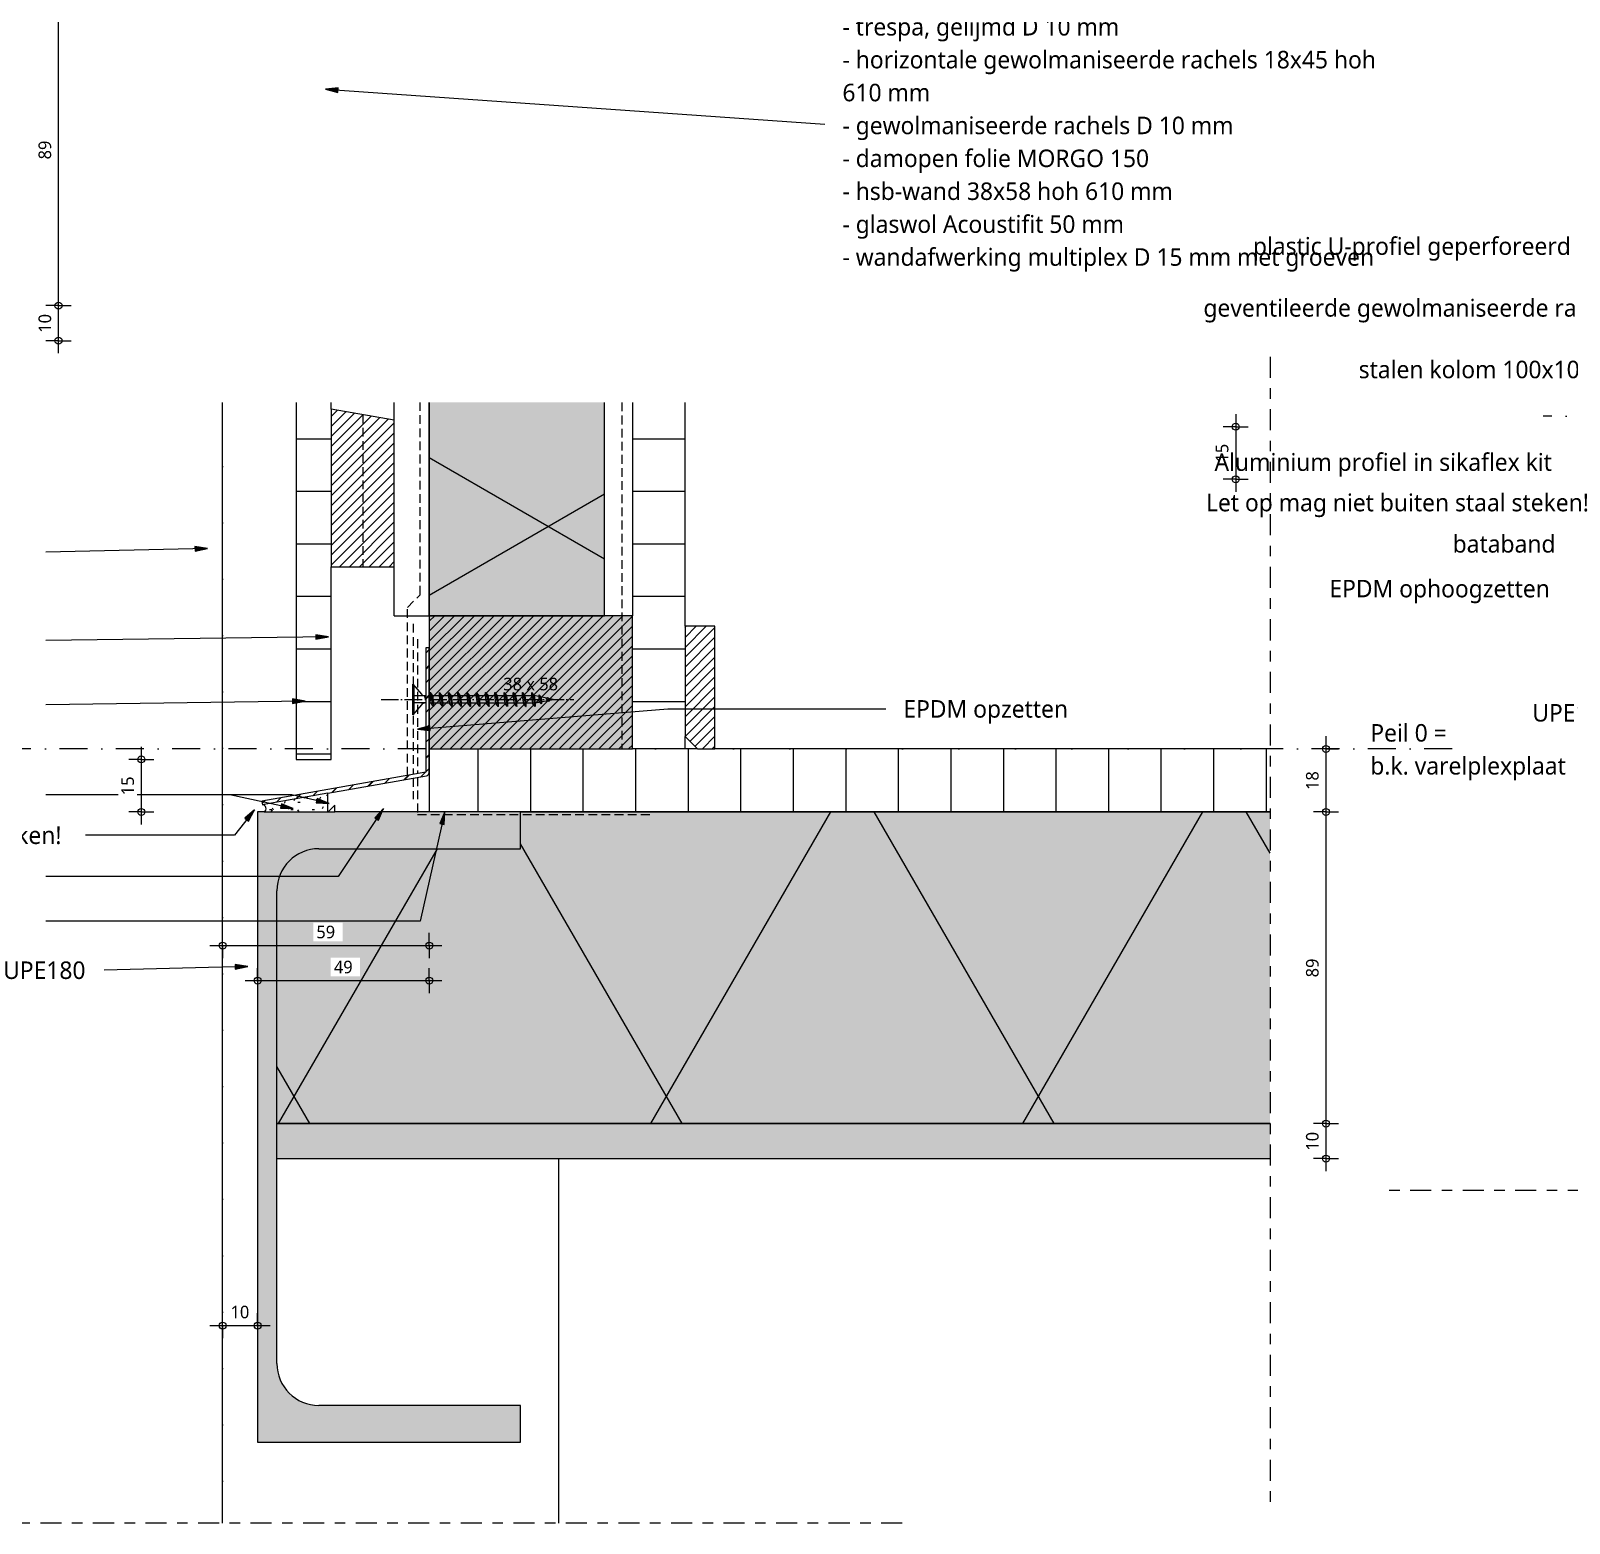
# Model space of a CAD drawing. Header units: millimetres. Extents: x 2457 to 4349, y 3067 to 7524.
# Drawn here: x 3232.3 to 3671.5, y 6410.3 to 6836.5 of the extents above; entities that cross this region are included whole.
import ezdxf

# ---------------------------------------------------------------- set-up
doc = ezdxf.new("R2010")
doc.units = ezdxf.units.MM
for name, pattern in [('MV_center', [15, 6, -3, 3, -3]), ('MV_hartlijn_staal', [6.6, 5, -0.8, 0, -0.8]), ('MV_hidden', [3.75, 2.5, -1.25]), ('MV_stramien', [16, 8, -4, 0, -4])]:
    doc.linetypes.add(name, pattern=pattern)
for name, color, linetype, lineweight in [('A-ANNO-DIMS', 211, 'Continuous', 13), ('A-ANNO-DIMS-2', 211, 'Continuous', 13), ('A-ANNO-NOTE', 131, 'Continuous', 18), ('A-DETL', 90, 'Continuous', 13), ('A-DETL-GENF', 92, 'Continuous', 18), ('A-DETL-MEDM', 33, 'Continuous', 25), ('G-ANNO-TEXT', 231, 'Continuous', 13)]:
    doc.layers.add(name, color=color, linetype=linetype, lineweight=lineweight)
doc.styles.add('Segoe UI_1', font='segoeui.ttf', dxfattribs={"height": 3.6})
doc.styles.add('Segoe UI_3', font='segoeui.ttf', dxfattribs={"height": 5})
doc.dimstyles.new('1_8_mm', dxfattribs={"dimscale": 304.8, "dimtxt": 3.77051, "dimasz": 0.006562, "dimexe": 0.011811, "dimexo": 0.0625, "dimgap": 0.003281, "dimtad": 1, "dimdec": 0, "dimzin": 0, "dimdsep": 46, "dimtxsty": 'Segoe UI_1', "dimblk1": 'DOTBLANK', "dimblk2": 'DOTBLANK', "dimsah": 1, "dimcen": 0.09, "dimdle": 0.011811, "dimazin": 0, "dimtfac": 1, "dimtdec": 4, "dimtix": 1, "dimtmove": 0, "dimatfit": 3, "dimfxl": 0.011811, "dimfxlon": 1, "dimtvp": 1, "dimtfill": 1, "dimtolj": 1, "dimtzin": 0, "dimarcsym": 2})
doc.dimstyles.new('1_8mm_continuous_mm', dxfattribs={"dimscale": 304.8, "dimtxt": 3.77051, "dimasz": 0.006562, "dimexe": 0.011811, "dimexo": 0.0625, "dimgap": 0.003281, "dimtad": 1, "dimdec": 0, "dimzin": 0, "dimdsep": 46, "dimtxsty": 'Segoe UI_1', "dimblk1": 'DOTBLANK', "dimblk2": 'DOTBLANK', "dimsah": 1, "dimcen": 0.09, "dimdle": 0.011811, "dimazin": 0, "dimtfac": 1, "dimtdec": 4, "dimtix": 1, "dimtmove": 0, "dimatfit": 3, "dimfxl": 0.011811, "dimfxlon": 1, "dimtvp": 1, "dimtfill": 1, "dimtolj": 1, "dimtzin": 0, "dimarcsym": 2})
pattern_1 = [(270, (0, 0), (-15, -9e-16), [])]
pattern_2 = [(45, (0, 0), (-1.41421356, 1.41421356), [])]

# ---------------------------------------------------------------- blocks, each defined once
blk = doc.blocks.new('42 isolatie - Type 1-3778954-Details Strandbaak Strandhuis 2_0')
at = {"layer": 'A-DETL-GENF'}
h = blk.add_hatch(color=256, dxfattribs=at)
h.paths.add_polyline_path([(0.28, 0.8), (61.21, 0.8), (61.21, 50.8), (0.28, 50.8)])
h.paths.add_polyline_path([(490.59, 50.8), (490.59, 0.8), (520.28, 0.8), (520.28, 50.8)])
at = {"layer": 'A-DETL-GENF', "lineweight": 13}
h = blk.add_hatch(dxfattribs=at)
h.set_pattern_fill('FP_12', color=256, style=0, pattern_type=2)
h.set_pattern_definition([(60, (0, 0), (-45.0333, 26), []), (120, (0, 0), (-45.0333, -26), [])])
h.paths.add_polyline_path([(0.28, 0.8), (61.21, 0.8), (61.21, 50.8), (0.28, 50.8)])
h.paths.add_polyline_path([(490.59, 50.8), (490.59, 0.8), (520.28, 0.8), (520.28, 50.8)])
at = {"layer": 'A-DETL-GENF'}
for p, q in [((61.21, 50.8), (0.28, 50.8)), ((0.28, 50.8), (0.28, 0.8)), ((61.21, 50.8), (0.28, 50.8)), ((520.28, 50.8), (490.59, 50.8)), ((520.28, 50.8), (490.59, 50.8)), ((520.28, 0.8), (520.28, 50.8)), ((0.28, 0.8), (61.21, 0.8)), ((0.28, 0.8), (61.21, 0.8)), ((490.59, 0.8), (520.28, 0.8)), ((490.59, 0.8), (520.28, 0.8))]:
    blk.add_line(p, q, dxfattribs=at)
blk = doc.blocks.new('42 isolatie - Type 1-V9-Details Strandbaak Strandhuis 2_0')
at = {"layer": 'A-DETL-GENF'}
blk.add_hatch(color=256, dxfattribs=at).paths.add_polyline_path([(4.28, 0.8), (287.78, 0.8), (287.78, 89.8), (73.78, 89.8), (73.78, 79.3), (16.28, 79.3), (14.7, 79.19), (13.17, 78.89), (11.69, 78.39), (10.28, 77.69), (8.97, 76.82), (7.79, 75.79), (6.76, 74.6), (5.89, 73.3), (5.19, 71.89), (4.69, 70.41), (4.38, 68.88), (4.28, 67.3), (4.28, 25.57)])
at = {"layer": 'A-DETL-GENF', "lineweight": 13}
h = blk.add_hatch(dxfattribs=at)
h.set_pattern_fill('FP_13', color=256, style=0, pattern_type=2)
h.set_pattern_definition([(60, (-357.56, 184.11), (-79.674, 46), []), (120, (-357.56, 184.11), (-79.674, -46), [])])
h.paths.add_polyline_path([(4.28, 0.8), (287.78, 0.8), (287.78, 89.8), (73.78, 89.8), (73.78, 79.3), (16.28, 79.3), (14.7, 79.19), (13.17, 78.89), (11.69, 78.39), (10.28, 77.69), (8.97, 76.82), (7.79, 75.79), (6.76, 74.6), (5.89, 73.3), (5.19, 71.89), (4.69, 70.41), (4.38, 68.88), (4.28, 67.3), (4.28, 25.57)])
at = {"layer": 'A-DETL-GENF'}
for p, q in [((287.78, 89.8), (73.78, 89.8)), ((4.28, 0.8), (287.78, 0.8))]:
    blk.add_line(p, q, dxfattribs=at)
blk = doc.blocks.new('00 plaatmateriaal1 - d_15 mm-3252159-Details Strandbaak Strandhuis 2_0')
at = {"layer": 'A-DETL-GENF', "lineweight": 13}
h = blk.add_hatch(dxfattribs=at)
h.set_pattern_fill('FP_1', color=256, style=0, pattern_type=2)
h.set_pattern_definition(pattern_1)
h.paths.add_polyline_path([(243.62, 15), (144.69, 15), (144.69, 0), (243.62, 0)])
at = {"layer": 'A-DETL-MEDM', "lineweight": 18}
for p, q in [((208.62, 15), (144.69, 15)), ((243.62, 15), (240.08, 15)), ((144.69, 0), (205.62, 0))]:
    blk.add_line(p, q, dxfattribs=at)
blk = doc.blocks.new('00 plaatmateriaal1 - d_10 mm-3252160-Details Strandbaak Strandhuis 2_0')
at = {"layer": 'A-DETL-GENF', "lineweight": 13}
h = blk.add_hatch(dxfattribs=at)
h.set_pattern_fill('FP_2', color=256, style=0, pattern_type=2)
h.set_pattern_definition([(90, (0, 0), (-15, 9e-16), [])])
h.paths.add_polyline_path([(250, -10), (250, 0), (148.07, 0), (148.07, -10), (240.02, -10)])
at = {"layer": 'A-DETL-MEDM', "lineweight": 18}
for p, q in [((150, 0), (148.07, 0)), ((250, 0), (195, 0)), ((250, -10), (250, 0)), ((148.07, -10), (250, -10))]:
    blk.add_line(p, q, dxfattribs=at)
blk = doc.blocks.new('00 plaatmateriaal1 - d_18 mm-V10-Details Strandbaak Strandhuis 2_0')
at = {"layer": 'A-DETL-GENF', "lineweight": 13}
h = blk.add_hatch(dxfattribs=at)
h.set_pattern_fill('FP_1', color=256, style=0, pattern_type=2)
h.set_pattern_definition(pattern_1)
h.paths.add_polyline_path([(10, 18), (10, 0), (250, 0), (250, 18), (160.75, 18)])
at = {"layer": 'A-DETL-MEDM', "lineweight": 18}
for p, q in [((224, 18), (10, 18)), ((250, 6.92), (250, 18)), ((250, 0), (250, 6.92)), ((10, 0), (168.46, 0)), ((173.46, 0), (192, 0))]:
    blk.add_line(p, q, dxfattribs=at)
blk = doc.blocks.new('NLRS_00_DI_maskeer - Type 1-4234796-Details Strandbaak Strandhuis 2_0')
at = {"layer": 'A-DETL-GENF', "linetype": 'MV_center'}
blk.add_line((229, 0), (-100, 0), dxfattribs=at)
blk = doc.blocks.new('NLRS_00_DI_maskeer - Type 1-V6-Details Strandbaak Strandhuis 2_0')
at = {"layer": 'A-DETL-GENF', "linetype": 'MV_center'}
blk.add_line((-100, 0), (198, 0), dxfattribs=at)
blk = doc.blocks.new('00 hout_rechthoekig_sls - SLS 38x58-V13-Details Strandbaak Strandhuis 2_0')
at = {"layer": 'A-DETL-GENF', "lineweight": 13}
blk.add_hatch(color=256, dxfattribs=at).paths.add_polyline_path([(58, 0), (58, 38), (0, 38), (0, 0), (1.56, 0)])
at = {"layer": 'A-DETL-MEDM', "lineweight": 13}
h = blk.add_hatch(dxfattribs=at)
h.set_pattern_fill('FP_28', color=256, style=0, pattern_type=2)
h.set_pattern_definition([(45, (-3346.05, -6631.43), (-1.41421356, 1.41421356), [])])
h.paths.add_polyline_path([(58, 0), (58, 38), (0, 38), (0, 0), (1.56, 0)])
at = {"layer": 'A-DETL-MEDM', "lineweight": 18}
for p, q in [((58, 38), (0, 38)), ((0, 38), (0, 28.9)), ((58, 38), (0, 38)), ((58, 0), (58, 38)), ((58, 0), (58, 38)), ((58, 0), (58, 38)), ((0, 28.9), (0, 0)), ((0, 0), (58, 0))]:
    blk.add_line(p, q, dxfattribs=at)
blk = doc.blocks.new('28 schroeven 2D - Verzonken schroef 4_0x40mm-3245472-Details Strandbaak Strandhuis 2_0')
at = {"layer": 'A-DETL-GENF', "linetype": 'MV_hartlijn_staal', "lineweight": 13}
for p, q in [((0, 9.1), (0, -3.66)), ((0, -4.66), (0, -45.9))]:
    blk.add_line(p, q, dxfattribs=at)
at = {"layer": 'A-DETL-GENF', "lineweight": 5}
for p, q in [((-4.4, 0), (4.4, 0)), ((-1.54, -2.4), (-4.4, 0)), ((4.4, 0), (1.54, -2.4)), ((-4.04, -0.3), (4.04, -0.3)), ((-1, -3.55), (-1, -3.66)), ((-0.08, -3.66), (1.03, -3.26)), ((1, -3.66), (1, -3.55)), ((2, -4.97), (-2, -5.9)), ((-2, -5.9), (-1.25, -5.26)), ((2, -7.6), (-2, -8.54)), ((-2, -8.54), (-1.25, -7.9)), ((-1, -4.66), (-1, -35)), ((1, -35), (1, -4.66)), ((1.25, -5.61), (2, -4.97)), ((1.25, -8.24), (2, -7.6)), ((2, -10.24), (-2, -11.17)), ((-2, -11.17), (-1.25, -10.53)), ((2, -12.88), (-2, -13.81)), ((-2, -13.81), (-1.25, -13.17)), ((1.25, -10.88), (2, -10.24)), ((1.25, -13.52), (2, -12.88)), ((2, -15.51), (-2, -16.44)), ((-2, -16.44), (-1.25, -15.8)), ((1.25, -16.15), (2, -15.51)), ((2, -18.15), (-2, -19.08)), ((-2, -19.08), (-1.25, -18.44)), ((2, -20.78), (-2, -21.71)), ((-2, -21.71), (-1.25, -21.07)), ((1.25, -18.79), (2, -18.15)), ((1.25, -21.42), (2, -20.78)), ((2, -23.42), (-2, -24.35)), ((-2, -24.35), (-1.25, -23.71)), ((2, -26.06), (-2, -26.99)), ((-2, -26.99), (-1.25, -26.35)), ((1.25, -24.06), (2, -23.42)), ((1.25, -26.7), (2, -26.06)), ((2, -28.69), (-2, -29.62)), ((-2, -29.62), (-1.25, -28.98)), ((1.25, -29.33), (2, -28.69)), ((2, -31.33), (-2, -32.26)), ((-2, -32.26), (-1.25, -31.62)), ((2, -33.96), (-2, -34.89)), ((-2, -34.89), (-1.25, -34.25)), ((-1, -35), (0, -40)), ((0, -40), (1, -35)), ((1.25, -31.97), (2, -31.33)), ((1.25, -34.6), (2, -33.96)), ((-1.26, -36.66), (-0.51, -36.02)), ((1.26, -36.07), (-1.26, -36.66)), ((-0.52, -38.71), (0.23, -38.07)), ((0.52, -38.47), (-0.52, -38.71)), ((-0.23, -39.11), (0.52, -38.47)), ((0.51, -36.71), (1.26, -36.07))]:
    blk.add_line(p, q, dxfattribs=at)
at = {"layer": 'A-DETL-GENF'}
for p, q in [((-1, -3.55), (-1, 0)), ((1, -3.55), (1, 0))]:
    blk.add_line(p, q, dxfattribs=at)
at = {"layer": 'A-DETL-GENF', "lineweight": 5}
for centre, start, end in [((-2.5, -3.55), 360, 50), ((2.5, -3.55), 130, 180)]:
    blk.add_arc(centre, 1.5, start, end, dxfattribs=at)
for points in [[(-2, -5.9), (-1.5, -6.14), (1.25, -5.61)], [(-2, -8.54), (-1.5, -8.78), (1.25, -8.24)], [(-1.25, -5.26), (1.8, -4.75), (2, -4.97)], [(-1.25, -7.9), (1.8, -7.39), (2, -7.6)], [(-2, -11.17), (-1.5, -11.41), (1.25, -10.88)], [(-1.25, -10.53), (1.8, -10.02), (2, -10.24)], [(-1.25, -13.17), (1.8, -12.66), (2, -12.88)], [(-2, -13.81), (-1.5, -14.05), (1.25, -13.52)], [(-2, -16.44), (-1.5, -16.68), (1.25, -16.15)], [(-1.25, -15.8), (1.8, -15.29), (2, -15.51)], [(-2, -19.08), (-1.5, -19.32), (1.25, -18.79)], [(-2, -21.71), (-1.5, -21.96), (1.25, -21.42)], [(-1.25, -18.44), (1.8, -17.93), (2, -18.15)], [(-1.25, -21.07), (1.8, -20.57), (2, -20.78)], [(-2, -24.35), (-1.5, -24.59), (1.25, -24.06)], [(-1.25, -23.71), (1.8, -23.2), (2, -23.42)], [(-1.25, -26.35), (1.8, -25.84), (2, -26.06)], [(-2, -26.99), (-1.5, -27.23), (1.25, -26.7)], [(-2, -29.62), (-1.5, -29.86), (1.25, -29.33)], [(-1.25, -28.98), (1.8, -28.47), (2, -28.69)], [(-2, -32.26), (-1.5, -32.5), (1.25, -31.97)], [(-2, -34.89), (-1.5, -35.13), (1.25, -34.6)], [(-1.25, -31.62), (1.8, -31.11), (2, -31.33)], [(-1.25, -34.25), (1.8, -33.74), (2, -33.96)], [(-1.26, -36.66), (-1, -36.82), (0.51, -36.71)], [(-0.52, -38.71), (-0.51, -38.79), (-0.23, -39.11)], [(-0.51, -36.02), (1.16, -35.94), (1.26, -36.07)], [(0.23, -38.07), (0.53, -38.42), (0.52, -38.47)]]:
    blk.add_open_spline(points, degree=2, dxfattribs=at)
blk = doc.blocks.new('DIMBLOCK60-Details Strandbaak Strandhuis 2_0')
at = {"layer": 'A-ANNO-DIMS-2'}
for p, q in [((3240.2, 6758), (3236.6, 6758)), ((3240.2, 6744.4), (3240.2, 6758)), ((3240.2, 6758), (3243.8, 6758)), ((3240.2, 6748), (3236.6, 6748)), ((3240.2, 6748), (3243.8, 6748))]:
    blk.add_line(p, q, dxfattribs=at)
for centre in [(3240.2, 6758), (3240.2, 6748)]:
    blk.add_circle(centre, 1, dxfattribs=at)
at = {"layer": 'A-ANNO-DIMS-2', "color": 0, "insert": (3234.5, 6750.26), "char_height": 3.6, "width": 6.5813, "attachment_point": 1, "rotation": 90, "line_spacing_factor": 1.142579, "style": 'Segoe UI_1', "bg_fill": 3, "box_fill_scale": 1.25, "bg_fill_color": 9, "bg_fill_true_color": 13158600, "bg_fill_transparency": 0}
blk.add_mtext('10', dxfattribs=at)
blk = doc.blocks.new('_DotBlank')
at = {"color": 0, "linetype": 'ByBlock', "lineweight": -2}
blk.add_line((-0.5, 0), (-1, 0), dxfattribs=at)
blk.add_circle((0, 0), 0.5, dxfattribs=at)
blk = doc.blocks.new('DIMBLOCK61-Details Strandbaak Strandhuis 2_0')
at = {"layer": 'A-ANNO-DIMS-2'}
for p, q in [((3240.2, 6847), (3236.6, 6847)), ((3240.2, 6758), (3240.2, 6847)), ((3240.2, 6847), (3243.8, 6847)), ((3240.2, 6758), (3236.6, 6758)), ((3240.2, 6758), (3243.8, 6758))]:
    blk.add_line(p, q, dxfattribs=at)
for centre in [(3240.2, 6847), (3240.2, 6758)]:
    blk.add_circle(centre, 1, dxfattribs=at)
at = {"layer": 'A-ANNO-DIMS-2', "color": 0, "insert": (3234.5, 6799.76), "char_height": 3.6, "width": 6.5813, "attachment_point": 1, "rotation": 90, "line_spacing_factor": 1.142579, "style": 'Segoe UI_1', "bg_fill": 3, "box_fill_scale": 1.25, "bg_fill_color": 9, "bg_fill_true_color": 13158600, "bg_fill_transparency": 0}
blk.add_mtext('89', dxfattribs=at)
blk = doc.blocks.new('DIMBLOCK79-Details Strandbaak Strandhuis 2_0')
at = {"layer": 'A-ANNO-DIMS-2'}
for p, q in [((3602.01, 6631.43), (3598.41, 6631.43)), ((3602.01, 6635.03), (3602.01, 6613.43)), ((3602.01, 6631.43), (3605.61, 6631.43)), ((3602.01, 6613.43), (3598.41, 6613.43)), ((3602.01, 6613.43), (3605.61, 6613.43))]:
    blk.add_line(p, q, dxfattribs=at)
for centre in [(3602.01, 6631.43), (3602.01, 6613.43)]:
    blk.add_circle(centre, 1, dxfattribs=at)
at = {"layer": 'A-ANNO-DIMS-2', "color": 0, "insert": (3596.31, 6619.69), "char_height": 3.6, "width": 6.5813, "attachment_point": 1, "rotation": 90, "line_spacing_factor": 1.142579, "style": 'Segoe UI_1', "bg_fill": 3, "box_fill_scale": 1.25, "bg_fill_color": 9, "bg_fill_true_color": 13158600, "bg_fill_transparency": 0}
blk.add_mtext('18', dxfattribs=at)
blk = doc.blocks.new('DIMBLOCK80-Details Strandbaak Strandhuis 2_0')
at = {"layer": 'A-ANNO-DIMS-2'}
for p, q in [((3602.01, 6613.43), (3598.41, 6613.43)), ((3602.01, 6613.43), (3602.01, 6524.43)), ((3602.01, 6613.43), (3605.61, 6613.43)), ((3602.01, 6524.43), (3598.41, 6524.43)), ((3602.01, 6524.43), (3605.61, 6524.43))]:
    blk.add_line(p, q, dxfattribs=at)
for centre in [(3602.01, 6613.43), (3602.01, 6524.43)]:
    blk.add_circle(centre, 1, dxfattribs=at)
at = {"layer": 'A-ANNO-DIMS-2', "color": 0, "insert": (3596.31, 6566.19), "char_height": 3.6, "width": 6.5813, "attachment_point": 1, "rotation": 90, "line_spacing_factor": 1.142579, "style": 'Segoe UI_1', "bg_fill": 3, "box_fill_scale": 1.25, "bg_fill_color": 9, "bg_fill_true_color": 13158600, "bg_fill_transparency": 0}
blk.add_mtext('89', dxfattribs=at)
blk = doc.blocks.new('DIMBLOCK81-Details Strandbaak Strandhuis 2_0')
at = {"layer": 'A-ANNO-DIMS-2'}
for p, q in [((3602.01, 6524.43), (3598.41, 6524.43)), ((3602.01, 6524.43), (3602.01, 6510.83)), ((3602.01, 6524.43), (3605.61, 6524.43)), ((3602.01, 6514.43), (3598.41, 6514.43)), ((3602.01, 6514.43), (3605.61, 6514.43))]:
    blk.add_line(p, q, dxfattribs=at)
for centre in [(3602.01, 6524.43), (3602.01, 6514.43)]:
    blk.add_circle(centre, 1, dxfattribs=at)
at = {"layer": 'A-ANNO-DIMS-2', "color": 0, "insert": (3596.31, 6516.69), "char_height": 3.6, "width": 6.5813, "attachment_point": 1, "rotation": 90, "line_spacing_factor": 1.142579, "style": 'Segoe UI_1', "bg_fill": 3, "box_fill_scale": 1.25, "bg_fill_color": 9, "bg_fill_true_color": 13158600, "bg_fill_transparency": 0}
blk.add_mtext('10', dxfattribs=at)
blk = doc.blocks.new('DIMBLOCK123-Details Strandbaak Strandhuis 2_0')
at = {"layer": 'A-ANNO-DIMS-2'}
for p, q in [((3287.05, 6466.73), (3287.05, 6470.33)), ((3297.05, 6466.73), (3297.05, 6470.33)), ((3283.45, 6466.73), (3300.65, 6466.73)), ((3287.05, 6466.73), (3287.05, 6463.13)), ((3297.05, 6466.73), (3297.05, 6463.13))]:
    blk.add_line(p, q, dxfattribs=at)
for centre in [(3287.05, 6466.73), (3297.05, 6466.73)]:
    blk.add_circle(centre, 1, dxfattribs=at)
at = {"layer": 'A-ANNO-DIMS-2', "color": 0, "insert": (3289.31, 6472.43), "char_height": 3.6, "width": 6.5813, "attachment_point": 1, "line_spacing_factor": 1.142579, "style": 'Segoe UI_1', "bg_fill": 3, "box_fill_scale": 1.25, "bg_fill_color": 9, "bg_fill_true_color": 13158600, "bg_fill_transparency": 0}
blk.add_mtext('10', dxfattribs=at)
blk = doc.blocks.new('DIMBLOCK130-Details Strandbaak Strandhuis 2_0')
at = {"layer": 'A-ANNO-DIMS-2'}
for p, q in [((3297.05, 6565.26), (3297.05, 6568.86)), ((3346.05, 6565.26), (3346.05, 6568.86)), ((3293.45, 6565.26), (3349.65, 6565.26)), ((3297.05, 6565.26), (3297.05, 6561.66)), ((3346.05, 6565.26), (3346.05, 6561.66))]:
    blk.add_line(p, q, dxfattribs=at)
for centre in [(3297.05, 6565.26), (3346.05, 6565.26)]:
    blk.add_circle(centre, 1, dxfattribs=at)
at = {"layer": 'A-ANNO-DIMS-2', "color": 0, "insert": (3318.81, 6570.95), "char_height": 3.6, "width": 6.5813, "attachment_point": 1, "line_spacing_factor": 1.142579, "style": 'Segoe UI_1', "bg_fill": 3, "box_fill_scale": 1.25, "bg_fill_color": 9, "bg_fill_true_color": 13158600, "bg_fill_transparency": 0}
blk.add_mtext('49', dxfattribs=at)
blk = doc.blocks.new('DIMBLOCK131-Details Strandbaak Strandhuis 2_0')
at = {"layer": 'A-ANNO-DIMS-2'}
for p, q in [((3263.84, 6632.03), (3263.84, 6609.83)), ((3263.84, 6628.43), (3260.24, 6628.43)), ((3263.84, 6628.43), (3267.44, 6628.43)), ((3263.84, 6613.43), (3260.24, 6613.43)), ((3263.84, 6613.43), (3267.44, 6613.43))]:
    blk.add_line(p, q, dxfattribs=at)
for centre in [(3263.84, 6628.43), (3263.84, 6613.43)]:
    blk.add_circle(centre, 1, dxfattribs=at)
at = {"layer": 'A-ANNO-DIMS-2', "color": 0, "insert": (3258.14, 6618.19), "char_height": 3.6, "width": 6.5813, "attachment_point": 1, "rotation": 90, "line_spacing_factor": 1.142579, "style": 'Segoe UI_1', "bg_fill": 3, "box_fill_scale": 1.25, "bg_fill_color": 9, "bg_fill_true_color": 13158600, "bg_fill_transparency": 0}
blk.add_mtext('15', dxfattribs=at)
blk = doc.blocks.new('DIMBLOCK132-Details Strandbaak Strandhuis 2_0')
at = {"layer": 'A-ANNO-DIMS-2'}
for p, q in [((3576.25, 6727.03), (3576.25, 6704.83)), ((3576.25, 6723.43), (3572.65, 6723.43)), ((3576.25, 6723.43), (3579.85, 6723.43)), ((3576.25, 6708.43), (3572.65, 6708.43)), ((3576.25, 6708.43), (3579.85, 6708.43))]:
    blk.add_line(p, q, dxfattribs=at)
for centre in [(3576.25, 6723.43), (3576.25, 6708.43)]:
    blk.add_circle(centre, 1, dxfattribs=at)
at = {"layer": 'A-ANNO-DIMS-2', "color": 0, "insert": (3570.55, 6713.19), "char_height": 3.6, "width": 6.5813, "attachment_point": 1, "rotation": 90, "line_spacing_factor": 1.142579, "style": 'Segoe UI_1', "bg_fill": 3, "box_fill_scale": 1.25, "bg_fill_color": 9, "bg_fill_true_color": 13158600, "bg_fill_transparency": 0}
blk.add_mtext('15', dxfattribs=at)
blk = doc.blocks.new('DIMBLOCK148-Details Strandbaak Strandhuis 2_0')
at = {"layer": 'A-ANNO-DIMS-2'}
for p, q in [((3287.05, 6575.26), (3287.05, 6578.86)), ((3346.05, 6575.26), (3346.05, 6578.86)), ((3283.45, 6575.26), (3349.65, 6575.26)), ((3287.05, 6575.26), (3287.05, 6571.66)), ((3346.05, 6575.26), (3346.05, 6571.66))]:
    blk.add_line(p, q, dxfattribs=at)
for centre in [(3287.05, 6575.26), (3346.05, 6575.26)]:
    blk.add_circle(centre, 1, dxfattribs=at)
at = {"layer": 'A-ANNO-DIMS-2', "color": 0, "insert": (3313.81, 6580.95), "char_height": 3.6, "width": 6.5813, "attachment_point": 1, "line_spacing_factor": 1.142579, "style": 'Segoe UI_1', "bg_fill": 3, "box_fill_scale": 1.25, "bg_fill_color": 9, "bg_fill_true_color": 13158600, "bg_fill_transparency": 0}
blk.add_mtext('59', dxfattribs=at)

msp = doc.modelspace()

# ---------------------------------------------------------------- hatches: boundary and pattern name
at = {"layer": 'A-DETL-GENF', "lineweight": 13}
h = msp.add_hatch(dxfattribs=at)
h.set_pattern_fill('FP_22', color=250, style=0, pattern_type=2)
h.set_pattern_definition(pattern_2)
h.paths.add_polyline_path([(3318.05, 6683.43), (3336.05, 6683.43), (3336.05, 6725.26), (3318.05, 6728.43), (3318.05, 6727.62)])
h = msp.add_hatch(dxfattribs=at)
h.set_pattern_fill('FP_22', color=250, style=0, pattern_type=2)
h.set_pattern_definition(pattern_2)
h.paths.add_polyline_path([(3422.59, 6631.43), (3427.59, 6631.43), (3427.59, 6666.43), (3419.05, 6666.43), (3419.05, 6634.97)])
h = msp.add_hatch(dxfattribs=at)
h.set_pattern_fill('FP_15', color=254, style=0, pattern_type=2)
h.set_pattern_definition([(45, (0, 0), (-4.2426407, 4.2426407), []), (45, (0.2, 0), (-4.2426407, 4.2426407), []), (45, (4, 0), (-4.2426407, 4.2426407), [])])
h.paths.add_polyline_path([(3298.41, 6615.5), (3345.22, 6623.75), (3345.45, 6623.82), (3345.65, 6623.94), (3345.82, 6624.1), (3345.94, 6624.29), (3346.02, 6624.51), (3346.05, 6624.74), (3346.05, 6660.33), (3345.05, 6660.33), (3345.05, 6624.74), (3298.24, 6616.49), (3298.37, 6615.72)])
h = msp.add_hatch(dxfattribs=at)
h.set_pattern_fill('FP_6', color=254, style=0, pattern_type=2)
h.set_pattern_definition([(0, (0, 0), (8.128, 2.032), [0.67056, -5.425, 0.67056, -5.425, -32.512]), (0, (0, 0), (8.128, 2.032), [-12.192, 0.67056, -11.521, 0.67056, -5.425, -14.224]), (0, (0, 0), (8.128, 2.032), [-30.48, 0.67056, -3.393, 0.67056, -9.489]), (120, (3.048, 1.016), (-5.8237636, 6.0230545), [0.67056, -5.425, 0.67056, -5.425, -32.512]), (120, (3.048, 1.016), (-5.8237636, 6.0230545), [-12.192, 0.67056, -11.521, 0.67056, -5.425, -14.224]), (120, (3.048, 1.016), (-5.8237636, 6.0230545), [-30.48, 0.67056, -3.393, 0.67056, -9.489]), (240, (4.064, 5.08), (-2.3042364, -8.0550545), [0.67056, -5.425, 0.67056, -5.425, -32.512]), (240, (4.064, 5.08), (-2.3042364, -8.0550545), [-12.192, 0.67056, -11.521, 0.67056, -5.425, -14.224]), (240, (4.064, 5.08), (-2.3042364, -8.0550545), [-30.48, 0.67056, -3.393, 0.67056, -9.489])])
h.paths.add_polyline_path([(3317.13, 6613.43), (3317.13, 6618.8), (3298.37, 6615.5), (3298.64, 6615.46), (3298.88, 6615.37), (3299.1, 6615.22), (3299.27, 6615.02), (3299.4, 6614.79), (3299.46, 6614.53), (3299.46, 6614.26), (3299.39, 6614.01), (3299.27, 6613.77), (3299.09, 6613.58), (3298.87, 6613.43)])
at = {"layer": 'A-DETL-GENF'}
for color, points in [(7, [(3297.05, 6433.43), (3372.05, 6433.43), (3372.05, 6443.93), (3314.55, 6443.93), (3312.97, 6444.04), (3311.44, 6444.34), (3309.96, 6444.85), (3308.55, 6445.54), (3307.25, 6446.41), (3306.06, 6447.45), (3305.03, 6448.63), (3304.16, 6449.93), (3303.46, 6451.34), (3302.96, 6452.82), (3302.66, 6454.35), (3302.55, 6455.93), (3302.55, 6590.93), (3302.66, 6592.51), (3302.96, 6594.04), (3303.46, 6595.52), (3304.16, 6596.93), (3305.03, 6598.23), (3306.06, 6599.42), (3307.25, 6600.45), (3308.55, 6601.32), (3309.96, 6602.02), (3311.44, 6602.52), (3312.97, 6602.82), (3314.55, 6602.93), (3372.05, 6602.93), (3372.05, 6613.43), (3297.05, 6613.43), (3297.05, 6549.2)]), (83, [(3302.55, 6514.43), (3586.05, 6514.43), (3586.05, 6524.43), (3302.55, 6524.43)])]:
    msp.add_hatch(color=color, dxfattribs=at).paths.add_polyline_path(points)
at = {"layer": 'G-ANNO-TEXT'}
for points in [[(3316.44, 6819.79), (3319.99, 6818.91), (3320.08, 6820.17)], [(3282.78, 6688.65), (3279.17, 6689.2), (3279.2, 6687.93)], [(3317.24, 6663.42), (3313.63, 6664.01), (3313.65, 6662.74)], [(3310.58, 6645.1), (3306.97, 6645.68), (3306.99, 6644.41)], [(3342.7, 6637.07), (3346.34, 6636.72), (3346.24, 6637.99)], [(3296.16, 6614.05), (3293.43, 6611.62), (3294.43, 6610.83)], [(3307.2, 6614.38), (3303.82, 6615.77), (3303.55, 6614.53)], [(3317.45, 6615.88), (3314.09, 6617.31), (3313.8, 6616.07)], [(3333.01, 6614.4), (3330.48, 6611.76), (3331.54, 6611.06)], [(3350.51, 6613.53), (3349.1, 6610.16), (3350.34, 6609.88)], [(3294.25, 6569.29), (3290.63, 6569.83), (3290.67, 6568.56)]]:
    msp.add_hatch(color=7, dxfattribs=at).paths.add_polyline_path(points)

# ---------------------------------------------------------------- linework, layer by layer
at = {"layer": 'A-DETL', "linetype": 'MV_stramien', "lineweight": 18}
for p, q in [((3287.05, 6410.31), (3287.05, 6730.36)), ((3763.05, 6726.43), (3664.05, 6726.43)), ((3345.05, 6631.43), (3228.05, 6631.43)), ((3422.59, 6631.43), (3404.05, 6631.43)), ((3638.05, 6631.43), (3427.59, 6631.43))]:
    msp.add_line(p, q, dxfattribs=at)
at = {"layer": 'A-DETL'}
for p, q in [((3287.05, 6410.31), (3287.05, 6730.36)), ((3346.05, 6660.33), (3345.05, 6660.33)), ((3345.05, 6660.33), (3345.05, 6624.74)), ((3346.05, 6624.74), (3346.05, 6660.33)), ((3345.05, 6624.74), (3298.24, 6616.49)), ((3317.13, 6618.8), (3345.22, 6623.75)), ((3298.24, 6616.49), (3298.41, 6615.5)), ((3383.05, 6410.31), (3383.05, 6514.43))]:
    msp.add_line(p, q, dxfattribs=at)
at = {"layer": 'A-DETL', "lineweight": 18}
for p, q in [((3336.05, 6725.26), (3318.05, 6728.43)), ((3318.05, 6728.43), (3318.05, 6683.43)), ((3336.05, 6725.26), (3336.05, 6730.36)), ((3346.05, 6669.43), (3346.05, 6730.36)), ((3336.05, 6683.43), (3336.05, 6725.26)), ((3318.05, 6683.43), (3336.05, 6683.43)), ((3336.05, 6669.43), (3336.05, 6683.43)), ((3336.05, 6669.43), (3346.05, 6669.43)), ((3427.59, 6666.43), (3419.05, 6666.43)), ((3419.05, 6666.43), (3419.05, 6634.97)), ((3427.59, 6631.43), (3427.59, 6666.43)), ((3419.05, 6634.97), (3422.59, 6631.43)), ((3422.59, 6631.43), (3427.59, 6631.43)), ((3317.13, 6618.8), (3298.37, 6615.5)), ((3317.13, 6613.43), (3317.13, 6618.8)), ((3319.08, 6615.36), (3317.14, 6613.43)), ((3319.08, 6613.43), (3319.08, 6615.36)), ((3297.05, 6613.43), (3297.05, 6433.43)), ((3298.87, 6613.43), (3297.05, 6613.43)), ((3298.87, 6613.43), (3317.13, 6613.43)), ((3317.14, 6613.43), (3319.08, 6613.43)), ((3372.05, 6613.43), (3319.08, 6613.43)), ((3372.05, 6602.93), (3372.05, 6613.43)), ((3314.55, 6602.93), (3372.05, 6602.93)), ((3302.55, 6455.93), (3302.55, 6590.93)), ((3586.05, 6524.43), (3302.55, 6524.43)), ((3302.55, 6514.43), (3586.05, 6514.43)), ((3372.05, 6443.93), (3314.55, 6443.93)), ((3372.05, 6433.43), (3372.05, 6443.93)), ((3297.05, 6433.43), (3372.05, 6433.43))]:
    msp.add_line(p, q, dxfattribs=at)
at = {"layer": 'A-DETL', "linetype": 'MV_hidden', "lineweight": 18}
for p, q in [((3343.43, 6675.46), (3343.43, 6730.36)), ((3401.05, 6730.36), (3401.05, 6631.43)), ((3327.05, 6726.84), (3327.05, 6683.43)), ((3339.8, 6671.84), (3343.43, 6675.46)), ((3339.8, 6623.81), (3339.8, 6671.84)), ((3342.71, 6662.72), (3342.71, 6632.72)), ((3342.71, 6632.72), (3342.71, 6624.33)), ((3342.71, 6623.31), (3342.71, 6612.72)), ((3342.71, 6612.72), (3409.02, 6612.72))]:
    msp.add_line(p, q, dxfattribs=at)
at = {"layer": 'A-DETL', "linetype": 'MV_hidden'}
for p, q in [((3341.43, 6667.12), (3341.43, 6624.1)), ((3341.43, 6623.08), (3341.43, 6617.12))]:
    msp.add_line(p, q, dxfattribs=at)
at = {"layer": 'A-DETL'}
for centre, radius, start, end in [((3345.05, 6624.74), 1, 279.9973, 0), ((3298.37, 6614.4), 1.09, 297.1836, 89.907)]:
    msp.add_arc(centre, radius, start, end, dxfattribs=at)
at = {"layer": 'A-DETL', "lineweight": 18}
for centre, start, end in [((3314.55, 6590.93), 90, 180), ((3314.55, 6455.93), 180, 270)]:
    msp.add_arc(centre, 12, start, end, dxfattribs=at)
at = {"layer": 'G-ANNO-TEXT', "color": 250}
for p, q in [((3320.08, 6820.17), (3316.44, 6819.79)), ((3316.44, 6819.79), (3319.99, 6818.91)), ((3316.44, 6819.79), (3458.99, 6809.8)), ((3319.99, 6818.91), (3320.08, 6820.17)), ((3282.78, 6688.65), (3236.56, 6687.59)), ((3282.78, 6688.65), (3279.17, 6689.2)), ((3279.17, 6689.2), (3279.2, 6687.93)), ((3279.2, 6687.93), (3282.78, 6688.65)), ((3317.24, 6663.42), (3236.56, 6662.36)), ((3317.24, 6663.42), (3313.63, 6664.01)), ((3313.63, 6664.01), (3313.65, 6662.74)), ((3313.65, 6662.74), (3317.24, 6663.42)), ((3310.58, 6645.1), (3236.56, 6644.04)), ((3310.58, 6645.1), (3306.97, 6645.68)), ((3306.97, 6645.68), (3306.99, 6644.41)), ((3306.99, 6644.41), (3310.58, 6645.1)), ((3342.7, 6637.07), (3414.11, 6642.85)), ((3414.11, 6642.85), (3476.39, 6642.85)), ((3346.24, 6637.99), (3342.7, 6637.07)), ((3342.7, 6637.07), (3346.34, 6636.72)), ((3346.34, 6636.72), (3346.24, 6637.99)), ((3306.81, 6618.32), (3236.56, 6618.32)), ((3289.16, 6618.32), (3236.56, 6618.32)), ((3307.2, 6614.38), (3289.16, 6618.32)), ((3317.45, 6615.88), (3306.81, 6618.32)), ((3296.16, 6614.05), (3290.41, 6606.77)), ((3296.16, 6614.05), (3293.43, 6611.62)), ((3294.43, 6610.83), (3296.16, 6614.05)), ((3303.82, 6615.77), (3303.55, 6614.53)), ((3303.55, 6614.53), (3307.2, 6614.38)), ((3307.2, 6614.38), (3303.82, 6615.77)), ((3314.09, 6617.31), (3313.8, 6616.07)), ((3313.8, 6616.07), (3317.45, 6615.88)), ((3317.45, 6615.88), (3314.09, 6617.31)), ((3333.01, 6614.4), (3320.02, 6594.98)), ((3333.01, 6614.4), (3330.48, 6611.76)), ((3331.54, 6611.06), (3333.01, 6614.4)), ((3293.43, 6611.62), (3294.43, 6610.83)), ((3330.48, 6611.76), (3331.54, 6611.06)), ((3350.51, 6613.53), (3343.47, 6582.2)), ((3350.51, 6613.53), (3349.1, 6610.16)), ((3349.1, 6610.16), (3350.34, 6609.88)), ((3350.34, 6609.88), (3350.51, 6613.53)), ((3290.41, 6606.77), (3247.88, 6606.77)), ((3320.02, 6594.98), (3236.56, 6594.98)), ((3343.47, 6582.2), (3236.56, 6582.2)), ((3294.25, 6569.29), (3253.23, 6568.23)), ((3294.25, 6569.29), (3290.63, 6569.83)), ((3290.63, 6569.83), (3290.67, 6568.56)), ((3290.67, 6568.56), (3294.25, 6569.29))]:
    msp.add_line(p, q, dxfattribs=at)

# ---------------------------------------------------------------- block references
at = {"layer": 'A-DETL-GENF'}
for name, p, rotation in [('42 isolatie - Type 1-3778954-Details Strandbaak Strandhuis 2_0', (3396.85, 6669.15), 90.00000000000067), ('28 schroeven 2D - Verzonken schroef 4_0x40mm-3245472-Details Strandbaak Strandhuis 2_0', (3341.39, 6645.56), 89.99999999999955)]:
    msp.add_blockref(name, p, dxfattribs=dict(at, rotation=rotation))
at = {"layer": 'A-DETL-GENF', "linetype": 'MV_center'}
for name, p, rotation in [('NLRS_00_DI_maskeer - Type 1-4234796-Details Strandbaak Strandhuis 2_0', (3586.05, 6514.43), 90), ('NLRS_00_DI_maskeer - Type 1-V6-Details Strandbaak Strandhuis 2_0', (3817.05, 6505.31), 180), ('NLRS_00_DI_maskeer - Type 1-V6-Details Strandbaak Strandhuis 2_0', (3381.05, 6410.31), 180)]:
    msp.add_blockref(name, p, dxfattribs=dict(at, rotation=rotation))
at = {"layer": 'A-DETL-GENF'}
msp.add_blockref('42 isolatie - Type 1-V9-Details Strandbaak Strandhuis 2_0', (3298.27, 6523.63), dxfattribs=at)
at = {"layer": 'A-DETL-MEDM', "lineweight": 18}
for name, p, rotation in [('00 plaatmateriaal1 - d_10 mm-3252160-Details Strandbaak Strandhuis 2_0', (3318.05, 6878.43), 270.0000000000014), ('00 plaatmateriaal1 - d_15 mm-3252159-Details Strandbaak Strandhuis 2_0', (3404.05, 6875.05), 270.0000000000002), ('00 plaatmateriaal1 - d_18 mm-V10-Details Strandbaak Strandhuis 2_0', (3596.05, 6631.43), 180)]:
    msp.add_blockref(name, p, dxfattribs=dict(at, rotation=rotation))
at = {"layer": 'A-DETL-MEDM', "lineweight": 13}
msp.add_blockref('00 hout_rechthoekig_sls - SLS 38x58-V13-Details Strandbaak Strandhuis 2_0', (3346.05, 6631.43), dxfattribs=at)

# ---------------------------------------------------------------- texts
at = {"layer": 'A-ANNO-NOTE', "lineweight": 13, "insert": (3367.16, 6651.75), "char_height": 3.6, "width": 20.5232, "attachment_point": 1, "style": 'Segoe UI_1'}
msp.add_mtext('38 x 58', dxfattribs=at)
at = {"layer": 'G-ANNO-TEXT', "color": 7, "char_height": 5, "attachment_point": 1, "style": 'Segoe UI_3'}
for s, insert, width in [('- trespa, gelijmd D 10 mm', (3463.99, 6840.14), 98.2869), ('- horizontale gewolmaniseerde rachels 18x45 hoh ', (3463.99, 6830.75), 188.2362), ('610 mm', (3463.99, 6821.35), 31.1055), ('- gewolmaniseerde rachels D 10 mm', (3463.99, 6811.96), 137.4092), ('- damopen folie MORGO 150', (3463.99, 6802.57), 110.6329), ('- hsb-wand 38x58 hoh 610 mm', (3463.99, 6793.18), 118.0084), ('- glaswol Acoustifit 50 mm', (3463.99, 6783.78), 100.3713), ('plastic U-profiel geperforeerd 9mm breed', (3581.17, 6777.5), 157.1308), ('- wandafwerking multiplex D 15 mm met groeven', (3463.99, 6774.39), 186.9535), ('geventileerde gewolmaniseerde rachel', (3567.03, 6759.86), 144.4641), ('stalen kolom 100x100x4', (3611.35, 6742.27), 90.751), ('bataband', (3638.18, 6692.48), 35.5949), ('EPDM ophoogzetten', (3603, 6679.7), 78.2447), ('EPDM opzetten', (3481.39, 6645.35), 58.5232), ('UPE180', (3660.91, 6644.24), 28.8607), ('Peil 0 = ', (3614.67, 6638.51), 31.1055), ('b.k. varelplexplaat', (3614.67, 6629.11), 66.8607), ('Let op mag niet buiten staal steken!', (3131.76, 6609.27), 134.6835), ('UPE180', (3224.41, 6570.73), 28.8607)]:
    msp.add_mtext(s, dxfattribs=dict(at, insert=insert, width=width))

# ---------------------------------------------------------------- dimensions: what is measured, and where the dimension line sits
at = {"layer": 'A-ANNO-DIMS'}
for base, p1, p2, dimstyle, override, picture, middle in [((3240.2, 6758), (3236.6, 6748), (3236.6, 6758), '1_8_mm', {"dimpost": '<>', "dimfxl": 10}, 'DIMBLOCK60-Details Strandbaak Strandhuis 2_0', (3237.32, 6753)), ((3576.25, 6708.43), (3579.85, 6723.43), (3579.85, 6708.43), '1_8mm_continuous_mm', {"dimpost": '<>', "dimfxl": 15}, 'DIMBLOCK132-Details Strandbaak Strandhuis 2_0', (3573.38, 6715.93))]:
    dim = msp.add_linear_dim(base=base, p1=p1, p2=p2, angle=90, dimstyle=dimstyle, override=override, dxfattribs=at)
    dim.commit()
    dim.dimension.update_dxf_attribs({"geometry": picture, "text_midpoint": middle})

# ---------------------------------------------------------------- next in the draw order: texts
at = {"layer": 'G-ANNO-TEXT', "color": 7, "char_height": 5, "attachment_point": 1, "style": 'Segoe UI_3'}
for s, insert, width in [('Aluminium profiel in sikaflex kit', (3570.2, 6715.82), 118.0084), ('Let op mag niet buiten staal steken!', (3567.76, 6704.27), 134.6835)]:
    msp.add_mtext(s, dxfattribs=dict(at, insert=insert, width=width))

# ---------------------------------------------------------------- next in the draw order: dimensions: what is measured, and where the dimension line sits
at = {"layer": 'A-ANNO-DIMS'}
for base, p1, p2, dimstyle, override, picture, middle in [((3240.2, 6847), (3236.6, 6758), (3236.6, 6847), '1_8_mm', {"dimpost": '<>', "dimfxl": 89}, 'DIMBLOCK61-Details Strandbaak Strandhuis 2_0', (3237.33, 6802.5)), ((3263.84, 6613.43), (3267.44, 6628.43), (3267.44, 6613.43), '1_8mm_continuous_mm', {"dimpost": '<>', "dimfxl": 15}, 'DIMBLOCK131-Details Strandbaak Strandhuis 2_0', (3260.97, 6620.93)), ((3602.01, 6613.43), (3598.41, 6631.43), (3598.41, 6613.43), '1_8_mm', {"dimpost": '<>', "dimfxl": 18}, 'DIMBLOCK79-Details Strandbaak Strandhuis 2_0', (3599.14, 6622.43))]:
    dim = msp.add_linear_dim(base=base, p1=p1, p2=p2, angle=90, dimstyle=dimstyle, override=override, dxfattribs=at)
    dim.commit()
    dim.dimension.update_dxf_attribs({"geometry": picture, "text_midpoint": middle})
for base, p1, p2, dimstyle, override, picture, middle in [((3346.05, 6565.26), (3297.05, 6568.86), (3346.05, 6568.86), '1_8mm_continuous_mm', {"dimpost": '<>', "dimfxl": 49}, 'DIMBLOCK130-Details Strandbaak Strandhuis 2_0', (3321.55, 6568.12)), ((3297.05, 6466.73), (3287.05, 6470.33), (3297.05, 6470.33), '1_8_mm', {"dimpost": '<>', "dimfxl": 10}, 'DIMBLOCK123-Details Strandbaak Strandhuis 2_0', (3292.05, 6469.6))]:
    dim = msp.add_linear_dim(base=base, p1=p1, p2=p2, dimstyle=dimstyle, override=override, dxfattribs=at)
    dim.commit()
    dim.dimension.update_dxf_attribs({"geometry": picture, "text_midpoint": middle})

# ---------------------------------------------------------------- next in the draw order: dimensions: what is measured, and where the dimension line sits
dim = msp.add_linear_dim(base=(3602.01, 6524.43), p1=(3598.41, 6613.43), p2=(3598.41, 6524.43), angle=90, dimstyle='1_8_mm', override={"dimpost": '<>', "dimfxl": 89}, dxfattribs=at)
dim.commit()
dim.dimension.update_dxf_attribs({"geometry": 'DIMBLOCK80-Details Strandbaak Strandhuis 2_0', "text_midpoint": (3599.15, 6568.93)})
dim = msp.add_linear_dim(base=(3346.05, 6575.26), p1=(3287.05, 6578.86), p2=(3346.05, 6578.86), dimstyle='1_8_mm', override={"dimpost": '<>', "dimfxl": 59}, dxfattribs=at)
dim.commit()
dim.dimension.update_dxf_attribs({"geometry": 'DIMBLOCK148-Details Strandbaak Strandhuis 2_0', "text_midpoint": (3316.55, 6578.12)})

# ---------------------------------------------------------------- next in the draw order: dimensions: what is measured, and where the dimension line sits
dim = msp.add_linear_dim(base=(3602.01, 6514.43), p1=(3598.41, 6524.43), p2=(3598.41, 6514.43), angle=90, dimstyle='1_8_mm', override={"dimpost": '<>', "dimfxl": 10}, dxfattribs=at)
dim.commit()
dim.dimension.update_dxf_attribs({"geometry": 'DIMBLOCK81-Details Strandbaak Strandhuis 2_0', "text_midpoint": (3599.14, 6519.43)})

doc.saveas('drawing.dxf')
